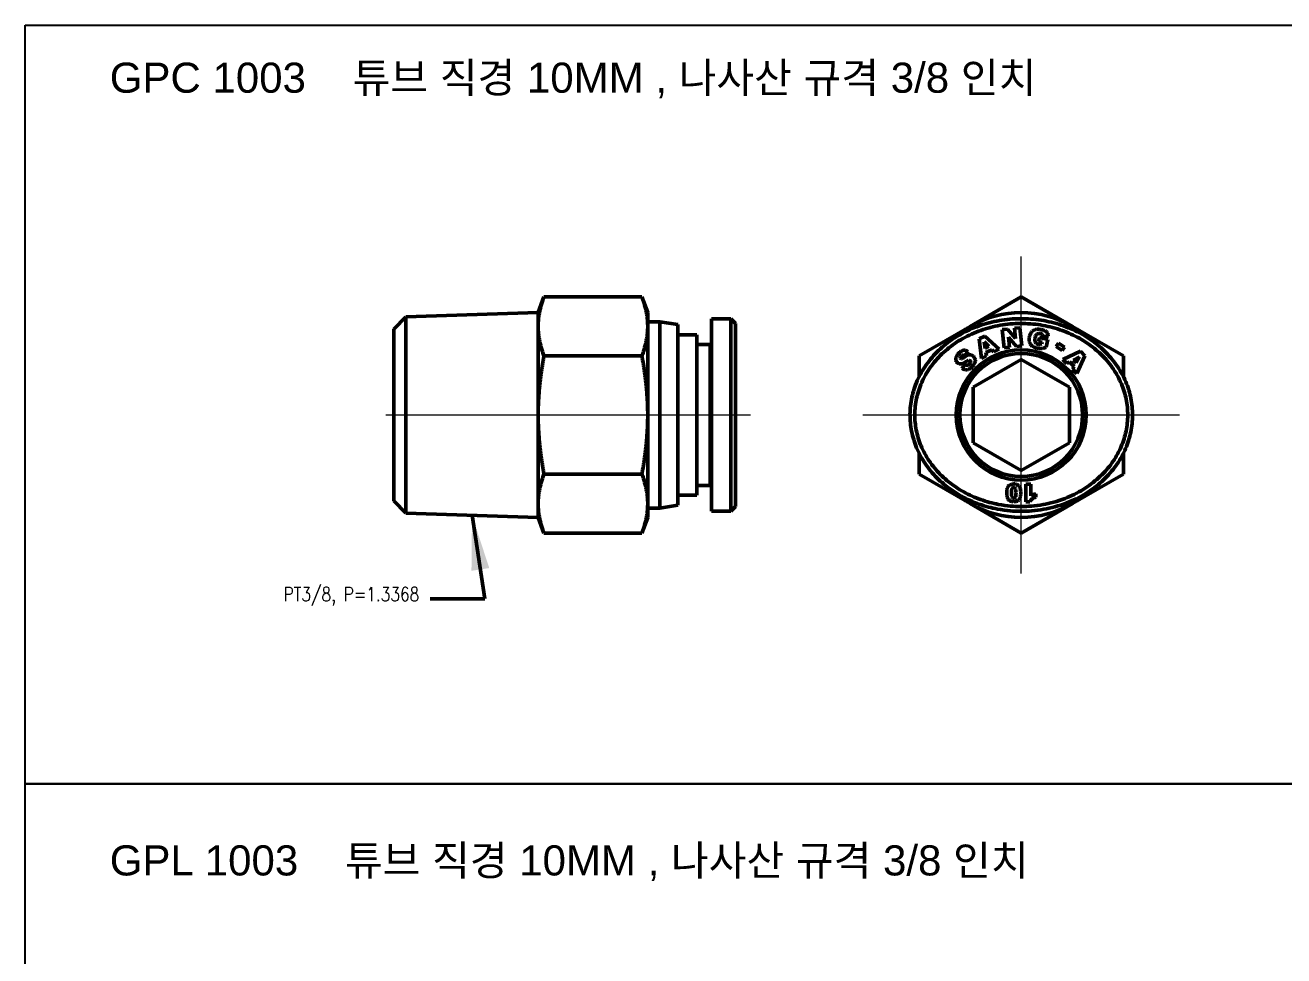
# Model space of a CAD drawing. Header units: millimetres. Extents: x 747 to 1883, y 1260 to 2217.
# Drawn here: x 834.59 to 853.77, y 1647.59 to 1661.75 of the extents above; entities that cross this region are included whole.
import ezdxf

# ---------------------------------------------------------------- set-up
doc = ezdxf.new("R2010")
doc.units = ezdxf.units.MM
doc.linetypes.add('AM_ISO08W050', pattern=[18, 12, -1.5, 3, -1.5])
for name, color, linetype, lineweight in [('AM_0', 7, 'Continuous', 50), ('AM_7', 4, 'AM_ISO08W050', 20), ('AM_VIS', 7, 'Continuous', 50)]:
    doc.layers.add(name, color=color, linetype=linetype, lineweight=lineweight)
doc.styles.add('ADESK1', font='romans.shx', dxfattribs={"width": 0.8})
doc.styles.get("Standard").update_dxf_attribs({"font": 'arial.ttf'})
doc.dimstyles.new('AM_ISO$7', dxfattribs={"dimtxt": 3.5, "dimasz": 2.5, "dimexe": 1, "dimexo": 1, "dimgap": 0.5, "dimtad": 1, "dimdsep": 46, "dimtxsty": 'ADESK1', "dimcen": 0, "dimclrd": 1, "dimclre": 1, "dimclrt": 3, "dimadec": 0, "dimazin": 2, "dimtp": 0.1, "dimtm": 0.1, "dimtfac": 0.71, "dimtmove": 0, "dimatfit": 3, "dimfxl": 1, "dimlwd": -1, "dimlwe": -1, "dimarcsym": 0})

msp = doc.modelspace()

# ---------------------------------------------------------------- linework, layer by layer
for points in [[(834.594, 1661.75), (863.191, 1661.75), (863.191, 1650.201), (834.594, 1650.201)], [(834.594, 1650.201), (867.481, 1650.201), (867.481, 1631.283), (834.594, 1631.283)]]:
    msp.add_lwpolyline(points, close=True)
at = {"layer": 'AM_7'}
for p, q in [((849.766, 1655.83), (849.766, 1658.23)), ((840.087, 1655.817), (845.64, 1655.817)), ((847.354, 1655.817), (849.754, 1655.817)), ((849.763, 1655.817), (849.77, 1655.817)), ((849.766, 1655.814), (849.766, 1655.82)), ((849.766, 1653.404), (849.766, 1655.804)), ((849.779, 1655.817), (852.179, 1655.817))]:
    msp.add_line(p, q, dxfattribs=at)
at = {"layer": 'AM_VIS'}
for p, q in [((842.408, 1657.375), (842.496, 1657.616)), ((842.496, 1657.616), (843.988, 1657.616)), ((844.076, 1657.375), (843.988, 1657.616)), ((848.988, 1657.166), (849.766, 1657.616)), ((849.766, 1657.616), (850.545, 1657.166)), ((840.209, 1657.124), (840.392, 1657.313)), ((840.392, 1657.313), (842.408, 1657.375)), ((840.392, 1657.313), (840.392, 1654.321)), ((842.408, 1657.166), (842.408, 1657.375)), ((844.076, 1657.166), (844.076, 1657.375)), ((845.047, 1654.351), (845.047, 1657.283)), ((845.34, 1657.283), (845.047, 1657.283)), ((845.34, 1657.283), (845.34, 1654.351)), ((845.34, 1657.283), (845.414, 1657.21)), ((840.209, 1654.51), (840.209, 1657.124)), ((842.408, 1655.817), (842.408, 1657.166)), ((844.076, 1657.237), (844.259, 1657.237)), ((844.076, 1655.817), (844.076, 1657.166)), ((844.534, 1657.192), (844.259, 1657.237)), ((844.259, 1654.397), (844.259, 1657.237)), ((844.534, 1654.443), (844.534, 1657.192)), ((845.414, 1657.21), (845.414, 1654.424)), ((848.209, 1656.716), (848.988, 1657.166)), ((849.477, 1657.116), (849.557, 1657.125)), ((849.508, 1656.838), (849.477, 1657.116)), ((849.557, 1657.125), (849.679, 1656.983)), ((849.662, 1657.137), (849.743, 1657.146)), ((849.679, 1656.983), (849.662, 1657.137)), ((849.743, 1657.146), (849.774, 1656.868)), ((849.909, 1657.058), (849.916, 1657.069)), ((849.916, 1657.069), (849.923, 1657.079)), ((849.923, 1657.079), (849.926, 1657.082)), ((849.926, 1657.082), (849.935, 1657.091)), ((849.935, 1657.091), (849.945, 1657.099)), ((849.945, 1657.099), (849.956, 1657.106)), ((849.956, 1657.106), (849.967, 1657.112)), ((849.967, 1657.112), (849.979, 1657.117)), ((849.979, 1657.117), (849.991, 1657.12)), ((849.991, 1657.12), (850.002, 1657.122)), ((850.002, 1657.122), (850.013, 1657.123)), ((850.013, 1657.123), (850.026, 1657.123)), ((850.026, 1657.123), (850.04, 1657.122)), ((850.04, 1657.059), (850.028, 1657.058)), ((850.04, 1657.122), (850.054, 1657.12)), ((850.054, 1657.058), (850.04, 1657.059)), ((850.054, 1657.12), (850.069, 1657.117)), ((850.069, 1657.117), (850.085, 1657.114)), ((850.085, 1657.114), (850.099, 1657.109)), ((850.099, 1657.109), (850.112, 1657.105)), ((850.112, 1657.105), (850.123, 1657.101)), ((850.123, 1657.101), (850.132, 1657.096)), ((850.132, 1657.096), (850.135, 1657.094)), ((850.135, 1657.094), (850.146, 1657.086)), ((850.146, 1657.086), (850.155, 1657.077)), ((850.155, 1657.077), (850.163, 1657.067)), ((850.163, 1657.067), (850.167, 1657.061)), ((850.167, 1657.061), (850.172, 1657.05)), ((850.545, 1657.166), (851.324, 1656.716)), ((844.827, 1657.036), (844.534, 1657.036)), ((844.827, 1657.036), (844.827, 1654.598)), ((845.029, 1656.889), (844.827, 1656.889)), ((845.029, 1656.889), (845.047, 1656.907)), ((845.029, 1656.889), (845.029, 1654.745)), ((849.126, 1656.976), (849.21, 1657.019)), ((849.159, 1656.679), (849.126, 1656.976)), ((849.2, 1656.933), (849.218, 1656.829)), ((849.273, 1656.857), (849.2, 1656.933)), ((849.21, 1657.019), (849.431, 1656.817)), ((849.693, 1656.859), (849.572, 1657)), ((849.572, 1657), (849.589, 1656.848)), ((849.774, 1656.868), (849.693, 1656.859)), ((849.886, 1656.966), (849.887, 1656.979)), ((849.887, 1656.953), (849.886, 1656.966)), ((849.887, 1656.979), (849.888, 1656.993)), ((849.889, 1656.941), (849.887, 1656.953)), ((849.888, 1656.993), (849.891, 1657.007)), ((849.892, 1656.929), (849.889, 1656.941)), ((849.891, 1657.008), (849.894, 1657.021)), ((849.891, 1657.007), (849.891, 1657.008)), ((849.893, 1656.922), (849.892, 1656.929)), ((849.898, 1656.91), (849.893, 1656.922)), ((849.894, 1657.021), (849.899, 1657.034)), ((849.904, 1656.898), (849.898, 1656.91)), ((849.899, 1657.034), (849.904, 1657.047)), ((849.904, 1657.047), (849.909, 1657.058)), ((849.911, 1656.888), (849.904, 1656.898)), ((849.919, 1656.878), (849.911, 1656.888)), ((849.928, 1656.869), (849.919, 1656.878)), ((849.932, 1656.866), (849.928, 1656.869)), ((849.973, 1656.974), (849.972, 1656.96)), ((849.972, 1656.96), (849.972, 1656.947)), ((849.972, 1656.947), (849.974, 1656.936)), ((849.976, 1656.99), (849.973, 1656.974)), ((849.974, 1656.936), (849.978, 1656.926)), ((849.98, 1657.007), (849.976, 1656.992)), ((849.976, 1656.992), (849.976, 1656.99)), ((849.978, 1656.926), (849.979, 1656.923)), ((849.979, 1656.923), (849.986, 1656.913)), ((849.985, 1657.02), (849.98, 1657.007)), ((849.991, 1657.032), (849.985, 1657.02)), ((849.986, 1656.913), (849.995, 1656.905)), ((849.998, 1657.041), (849.991, 1657.032)), ((849.995, 1656.905), (850.006, 1656.899)), ((850.005, 1657.048), (849.998, 1657.041)), ((850.016, 1657.054), (850.005, 1657.048)), ((850.006, 1656.899), (850.019, 1656.895)), ((850.028, 1657.058), (850.016, 1657.054)), ((850.019, 1656.895), (850.021, 1656.894)), ((850.021, 1656.894), (850.034, 1656.892)), ((850.031, 1656.938), (850.043, 1656.995)), ((850.087, 1656.926), (850.031, 1656.938)), ((850.034, 1656.892), (850.047, 1656.892)), ((850.043, 1656.995), (850.173, 1656.967)), ((850.047, 1656.892), (850.049, 1656.893)), ((850.049, 1656.893), (850.061, 1656.894)), ((850.061, 1657.056), (850.054, 1657.058)), ((850.073, 1657.05), (850.061, 1657.056)), ((850.061, 1656.894), (850.074, 1656.898)), ((850.083, 1657.043), (850.073, 1657.05)), ((850.074, 1656.898), (850.081, 1656.9)), ((850.081, 1656.9), (850.087, 1656.926)), ((850.086, 1657.04), (850.083, 1657.043)), ((850.092, 1657.029), (850.086, 1657.04)), ((850.095, 1657.015), (850.092, 1657.029)), ((850.179, 1657.012), (850.095, 1657.015)), ((850.173, 1656.967), (850.148, 1656.85)), ((850.172, 1657.05), (850.175, 1657.038)), ((850.175, 1657.038), (850.178, 1657.024)), ((850.178, 1657.024), (850.179, 1657.012)), ((850.298, 1656.862), (850.332, 1656.911)), ((850.332, 1656.911), (850.425, 1656.847)), ((842.496, 1656.716), (843.988, 1656.716)), ((848.209, 1656.716), (848.209, 1656.395)), ((848.768, 1656.666), (848.769, 1656.679)), ((848.769, 1656.679), (848.772, 1656.692)), ((848.772, 1656.692), (848.775, 1656.702)), ((848.775, 1656.702), (848.779, 1656.712)), ((848.779, 1656.712), (848.785, 1656.722)), ((848.785, 1656.722), (848.793, 1656.732)), ((848.793, 1656.732), (848.802, 1656.743)), ((848.802, 1656.743), (848.812, 1656.754)), ((848.812, 1656.754), (848.816, 1656.758)), ((848.816, 1656.758), (848.827, 1656.769)), ((848.827, 1656.769), (848.839, 1656.778)), ((848.838, 1656.704), (848.835, 1656.695)), ((848.835, 1656.695), (848.838, 1656.682)), ((848.847, 1656.715), (848.838, 1656.704)), ((848.838, 1656.682), (848.841, 1656.678)), ((848.839, 1656.778), (848.85, 1656.786)), ((848.841, 1656.678), (848.852, 1656.674)), ((848.851, 1656.719), (848.847, 1656.715)), ((848.85, 1656.786), (848.861, 1656.793)), ((848.862, 1656.726), (848.851, 1656.719)), ((848.854, 1656.674), (848.863, 1656.677)), ((848.861, 1656.793), (848.871, 1656.797)), ((848.873, 1656.73), (848.862, 1656.726)), ((848.863, 1656.677), (848.876, 1656.684)), ((848.871, 1656.797), (848.882, 1656.801)), ((848.878, 1656.73), (848.873, 1656.73)), ((848.876, 1656.684), (848.881, 1656.687)), ((848.889, 1656.727), (848.878, 1656.73)), ((848.881, 1656.687), (848.896, 1656.697)), ((848.882, 1656.801), (848.888, 1656.802)), ((848.888, 1656.802), (848.9, 1656.803)), ((848.902, 1656.72), (848.889, 1656.727)), ((848.896, 1656.697), (848.909, 1656.705)), ((848.9, 1656.803), (848.911, 1656.802)), ((848.956, 1656.781), (848.902, 1656.72)), ((848.909, 1656.705), (848.922, 1656.712)), ((848.911, 1656.802), (848.923, 1656.799)), ((848.922, 1656.712), (848.933, 1656.718)), ((848.923, 1656.799), (848.935, 1656.794)), ((848.933, 1656.718), (848.943, 1656.723)), ((848.935, 1656.794), (848.947, 1656.787)), ((848.943, 1656.723), (848.953, 1656.726)), ((848.947, 1656.787), (848.956, 1656.781)), ((848.953, 1656.726), (848.956, 1656.728)), ((848.956, 1656.728), (848.97, 1656.731)), ((848.97, 1656.731), (848.983, 1656.733)), ((848.983, 1656.733), (848.996, 1656.732)), ((848.996, 1656.732), (849.003, 1656.731)), ((849.003, 1656.731), (849.016, 1656.727)), ((849.016, 1656.727), (849.027, 1656.72)), ((849.027, 1656.72), (849.037, 1656.712)), ((849.037, 1656.712), (849.04, 1656.709)), ((849.04, 1656.709), (849.049, 1656.699)), ((849.049, 1656.699), (849.056, 1656.689)), ((849.056, 1656.689), (849.061, 1656.677)), ((849.061, 1656.677), (849.065, 1656.664)), ((849.238, 1656.719), (849.159, 1656.679)), ((849.218, 1656.829), (849.273, 1656.857)), ((849.317, 1656.811), (849.229, 1656.767)), ((849.229, 1656.767), (849.238, 1656.719)), ((849.35, 1656.776), (849.317, 1656.811)), ((849.431, 1656.817), (849.35, 1656.776)), ((849.589, 1656.848), (849.508, 1656.838)), ((849.941, 1656.859), (849.932, 1656.866)), ((849.952, 1656.853), (849.941, 1656.859)), ((849.963, 1656.848), (849.952, 1656.853)), ((849.976, 1656.843), (849.963, 1656.848)), ((849.989, 1656.839), (849.976, 1656.843)), ((850.004, 1656.835), (849.989, 1656.839)), ((850.01, 1656.834), (850.004, 1656.835)), ((850.024, 1656.832), (850.01, 1656.834)), ((850.037, 1656.83), (850.024, 1656.832)), ((850.05, 1656.829), (850.037, 1656.83)), ((850.063, 1656.829), (850.05, 1656.829)), ((850.075, 1656.83), (850.063, 1656.829)), ((850.083, 1656.831), (850.075, 1656.83)), ((850.095, 1656.833), (850.083, 1656.831)), ((850.107, 1656.836), (850.095, 1656.833)), ((850.12, 1656.84), (850.107, 1656.836)), ((850.134, 1656.845), (850.12, 1656.84)), ((850.148, 1656.85), (850.134, 1656.845)), ((850.39, 1656.797), (850.298, 1656.862)), ((850.425, 1656.847), (850.39, 1656.797)), ((850.398, 1656.664), (850.67, 1656.787)), ((850.651, 1656.703), (850.558, 1656.654)), ((850.602, 1656.61), (850.651, 1656.703)), ((850.737, 1656.72), (850.613, 1656.448)), ((850.67, 1656.787), (850.737, 1656.72)), ((851.324, 1656.716), (851.324, 1656.395)), ((848.77, 1656.654), (848.768, 1656.666)), ((848.771, 1656.65), (848.77, 1656.654)), ((848.775, 1656.637), (848.771, 1656.65)), ((848.781, 1656.626), (848.775, 1656.637)), ((848.79, 1656.616), (848.781, 1656.626)), ((848.797, 1656.609), (848.79, 1656.616)), ((848.808, 1656.603), (848.797, 1656.609)), ((848.82, 1656.598), (848.808, 1656.603)), ((848.832, 1656.596), (848.82, 1656.598)), ((848.845, 1656.595), (848.832, 1656.596)), ((848.853, 1656.596), (848.845, 1656.595)), ((848.852, 1656.674), (848.854, 1656.674)), ((848.863, 1656.598), (848.853, 1656.596)), ((848.862, 1656.527), (848.912, 1656.587)), ((848.874, 1656.602), (848.863, 1656.598)), ((848.886, 1656.607), (848.874, 1656.602)), ((848.899, 1656.613), (848.886, 1656.607)), ((848.912, 1656.62), (848.899, 1656.613)), ((848.919, 1656.504), (848.906, 1656.507)), ((848.926, 1656.629), (848.912, 1656.62)), ((848.931, 1656.504), (848.919, 1656.504)), ((848.936, 1656.635), (848.926, 1656.629)), ((848.933, 1656.504), (848.931, 1656.504)), ((848.943, 1656.505), (848.933, 1656.504)), ((848.95, 1656.642), (848.936, 1656.635)), ((848.953, 1656.507), (848.943, 1656.505)), ((848.961, 1656.647), (848.95, 1656.642)), ((848.963, 1656.511), (848.953, 1656.507)), ((848.969, 1656.649), (848.961, 1656.647)), ((848.974, 1656.517), (848.963, 1656.511)), ((848.979, 1656.648), (848.969, 1656.649)), ((848.985, 1656.524), (848.974, 1656.517)), ((848.983, 1656.594), (848.992, 1656.605)), ((848.997, 1656.532), (848.985, 1656.524)), ((848.992, 1656.605), (848.996, 1656.616)), ((848.996, 1656.616), (848.997, 1656.62)), ((849.009, 1656.542), (848.997, 1656.532)), ((849.021, 1656.554), (849.009, 1656.542)), ((849.023, 1656.557), (849.021, 1656.554)), ((849.033, 1656.568), (849.023, 1656.557)), ((849.033, 1656.24), (849.766, 1656.664)), ((849.042, 1656.578), (849.033, 1656.568)), ((849.049, 1656.589), (849.042, 1656.578)), ((849.055, 1656.6), (849.049, 1656.589)), ((849.06, 1656.61), (849.055, 1656.6)), ((849.061, 1656.612), (849.06, 1656.61)), ((849.065, 1656.625), (849.061, 1656.612)), ((849.065, 1656.664), (849.065, 1656.664)), ((849.065, 1656.664), (849.067, 1656.651)), ((849.067, 1656.638), (849.065, 1656.625)), ((849.067, 1656.651), (849.067, 1656.638)), ((849.766, 1656.664), (850.499, 1656.24)), ((850.46, 1656.601), (850.398, 1656.664)), ((850.502, 1656.625), (850.46, 1656.601)), ((850.572, 1656.555), (850.502, 1656.625)), ((850.549, 1656.512), (850.572, 1656.555)), ((850.613, 1656.448), (850.549, 1656.512)), ((850.558, 1656.654), (850.602, 1656.61)), ((849.033, 1655.394), (849.033, 1656.24)), ((850.499, 1656.24), (850.499, 1655.394)), ((842.408, 1654.468), (842.408, 1655.817)), ((844.076, 1654.468), (844.076, 1655.817)), ((849.766, 1654.971), (849.033, 1655.394)), ((850.499, 1655.394), (849.766, 1654.971)), ((848.209, 1655.239), (848.209, 1654.918)), ((851.324, 1655.239), (851.324, 1654.918)), ((842.496, 1654.918), (843.988, 1654.918)), ((848.209, 1654.918), (848.988, 1654.468)), ((849.596, 1654.756), (849.607, 1654.761)), ((849.607, 1654.761), (849.62, 1654.764)), ((849.62, 1654.764), (849.635, 1654.766)), ((849.635, 1654.766), (849.651, 1654.767)), ((849.651, 1654.767), (849.652, 1654.767)), ((849.652, 1654.767), (849.668, 1654.767)), ((849.668, 1654.767), (849.681, 1654.765)), ((849.681, 1654.765), (849.694, 1654.762)), ((849.694, 1654.762), (849.705, 1654.757)), ((849.837, 1654.497), (849.837, 1654.763)), ((849.837, 1654.763), (849.911, 1654.763)), ((849.911, 1654.763), (849.911, 1654.589)), ((850.545, 1654.468), (851.324, 1654.918)), ((844.827, 1654.598), (844.534, 1654.598)), ((845.029, 1654.745), (844.827, 1654.745)), ((845.029, 1654.745), (845.047, 1654.727)), ((849.545, 1654.63), (849.546, 1654.647)), ((849.545, 1654.623), (849.545, 1654.63)), ((849.546, 1654.609), (849.545, 1654.623)), ((849.546, 1654.647), (849.547, 1654.663)), ((849.548, 1654.595), (849.546, 1654.609)), ((849.547, 1654.663), (849.548, 1654.678)), ((849.548, 1654.678), (849.551, 1654.691)), ((849.55, 1654.582), (849.548, 1654.595)), ((849.553, 1654.569), (849.55, 1654.582)), ((849.551, 1654.691), (849.554, 1654.703)), ((849.553, 1654.568), (849.553, 1654.569)), ((849.557, 1654.554), (849.553, 1654.568)), ((849.554, 1654.703), (849.558, 1654.714)), ((849.558, 1654.714), (849.563, 1654.724)), ((849.563, 1654.724), (849.569, 1654.733)), ((849.569, 1654.734), (849.577, 1654.743)), ((849.569, 1654.733), (849.569, 1654.734)), ((849.577, 1654.743), (849.586, 1654.75)), ((849.586, 1654.75), (849.596, 1654.756)), ((849.618, 1654.663), (849.617, 1654.648)), ((849.617, 1654.648), (849.617, 1654.633)), ((849.617, 1654.633), (849.618, 1654.615)), ((849.619, 1654.676), (849.618, 1654.663)), ((849.618, 1654.615), (849.619, 1654.599)), ((849.621, 1654.685), (849.619, 1654.676)), ((849.619, 1654.599), (849.62, 1654.585)), ((849.62, 1654.585), (849.622, 1654.574)), ((849.626, 1654.7), (849.621, 1654.686)), ((849.621, 1654.686), (849.621, 1654.685)), ((849.622, 1654.574), (849.625, 1654.565)), ((849.633, 1654.71), (849.626, 1654.7)), ((849.64, 1654.715), (849.633, 1654.71)), ((849.652, 1654.718), (849.64, 1654.715)), ((849.66, 1654.717), (849.652, 1654.718)), ((849.67, 1654.711), (849.66, 1654.717)), ((849.678, 1654.699), (849.67, 1654.711)), ((849.678, 1654.698), (849.678, 1654.699)), ((849.681, 1654.69), (849.678, 1654.698)), ((849.679, 1654.564), (849.682, 1654.572)), ((849.684, 1654.679), (849.681, 1654.69)), ((849.682, 1654.572), (849.684, 1654.583)), ((849.685, 1654.665), (849.684, 1654.679)), ((849.684, 1654.583), (849.685, 1654.596)), ((849.686, 1654.65), (849.685, 1654.665)), ((849.685, 1654.596), (849.686, 1654.612)), ((849.687, 1654.631), (849.686, 1654.65)), ((849.686, 1654.612), (849.687, 1654.63)), ((849.687, 1654.63), (849.687, 1654.631)), ((849.705, 1654.757), (849.705, 1654.757)), ((849.705, 1654.757), (849.716, 1654.75)), ((849.716, 1654.75), (849.727, 1654.741)), ((849.727, 1654.741), (849.735, 1654.731)), ((849.735, 1654.731), (849.739, 1654.726)), ((849.739, 1654.726), (849.744, 1654.716)), ((849.744, 1654.716), (849.749, 1654.703)), ((849.749, 1654.703), (849.753, 1654.689)), ((849.752, 1654.57), (849.749, 1654.557)), ((849.755, 1654.583), (849.752, 1654.57)), ((849.753, 1654.689), (849.753, 1654.686)), ((849.753, 1654.686), (849.755, 1654.674)), ((849.755, 1654.674), (849.757, 1654.661)), ((849.757, 1654.598), (849.755, 1654.583)), ((849.757, 1654.661), (849.758, 1654.647)), ((849.758, 1654.614), (849.757, 1654.598)), ((849.758, 1654.647), (849.759, 1654.633)), ((849.759, 1654.631), (849.758, 1654.614)), ((849.759, 1654.633), (849.759, 1654.631)), ((849.987, 1654.567), (849.972, 1654.562)), ((849.987, 1654.615), (849.987, 1654.567)), ((840.209, 1654.51), (840.392, 1654.321)), ((842.408, 1654.259), (842.408, 1654.468)), ((844.076, 1654.259), (844.076, 1654.468)), ((844.076, 1654.397), (844.259, 1654.397)), ((844.534, 1654.443), (844.259, 1654.397)), ((845.34, 1654.351), (845.414, 1654.424)), ((848.988, 1654.468), (849.766, 1654.018)), ((849.562, 1654.542), (849.557, 1654.554)), ((849.563, 1654.542), (849.562, 1654.542)), ((849.57, 1654.531), (849.563, 1654.542)), ((849.579, 1654.521), (849.57, 1654.531)), ((849.583, 1654.517), (849.579, 1654.521)), ((849.594, 1654.51), (849.583, 1654.517)), ((849.607, 1654.504), (849.594, 1654.51)), ((849.61, 1654.503), (849.607, 1654.504)), ((849.621, 1654.5), (849.61, 1654.503)), ((849.635, 1654.498), (849.621, 1654.5)), ((849.625, 1654.565), (849.626, 1654.563)), ((849.626, 1654.563), (849.634, 1654.552)), ((849.634, 1654.552), (849.645, 1654.546)), ((849.65, 1654.497), (849.635, 1654.498)), ((849.645, 1654.546), (849.653, 1654.545)), ((849.663, 1654.498), (849.65, 1654.497)), ((849.653, 1654.545), (849.665, 1654.548)), ((849.677, 1654.499), (849.663, 1654.498)), ((849.665, 1654.548), (849.674, 1654.556)), ((849.674, 1654.556), (849.679, 1654.564)), ((849.691, 1654.502), (849.677, 1654.499)), ((849.703, 1654.506), (849.691, 1654.502)), ((849.713, 1654.512), (849.703, 1654.506)), ((849.723, 1654.519), (849.713, 1654.512)), ((849.732, 1654.527), (849.723, 1654.519)), ((849.734, 1654.529), (849.732, 1654.527)), ((849.739, 1654.537), (849.734, 1654.529)), ((849.744, 1654.547), (849.739, 1654.537)), ((849.749, 1654.557), (849.744, 1654.547)), ((849.766, 1654.018), (850.545, 1654.468)), ((849.897, 1654.497), (849.837, 1654.497)), ((849.903, 1654.508), (849.897, 1654.497)), ((849.911, 1654.519), (849.903, 1654.508)), ((849.92, 1654.529), (849.911, 1654.519)), ((849.93, 1654.539), (849.92, 1654.529)), ((849.937, 1654.544), (849.93, 1654.539)), ((849.947, 1654.55), (849.937, 1654.544)), ((849.959, 1654.556), (849.947, 1654.55)), ((849.972, 1654.562), (849.959, 1654.556)), ((840.392, 1654.321), (842.408, 1654.259)), ((842.408, 1654.259), (842.496, 1654.018)), ((844.076, 1654.259), (843.988, 1654.018)), ((845.34, 1654.351), (845.047, 1654.351)), ((842.496, 1654.018), (843.988, 1654.018))]:
    msp.add_line(p, q, dxfattribs=at)
for radius in [0.99, 0.935]:
    msp.add_circle((849.766, 1655.817), radius, dxfattribs=at)
for centre, radius, start, end in [((849.766, 1655.817), 1.558, 60, 120), ((849.766, 1655.817), 1.558, 120, 132.3093), ((849.766, 1655.817), 1.558, 47.6907, 60), ((848.928, 1656.612), 0.108, 232.6524, 258.4893), ((848.972, 1656.623), 0.0251, 42.1456, 73.702), ((848.971, 1656.623), 0.0267, 22.8481, 40.8101), ((848.974, 1656.624), 0.0229, 351.1026, 24.2821), ((849.766, 1655.817), 1.558, 227.6907, 240), ((849.981, 1654.507), 0.108, 87.0361, 131.0102), ((849.766, 1655.817), 1.558, 300, 312.3093), ((849.766, 1655.817), 1.558, 240, 300)]:
    msp.add_arc(centre, radius, start, end, dxfattribs=at)
for points, weights in [([(842.496, 1657.616), (842.408, 1657.375), (842.408, 1657.166)], [1.08152359474, 1.0794349151, 1]), ([(844.076, 1657.166), (844.076, 1657.375), (843.988, 1657.616)], [1, 1.0794349151, 1.08152359474]), ([(842.408, 1657.166), (842.408, 1656.957), (842.496, 1656.716)], [1, 1.0794349151, 1.08152359474]), ([(843.988, 1656.716), (844.076, 1656.957), (844.076, 1657.166)], [1.08152359474, 1.0794349151, 1]), ([(842.496, 1656.716), (842.408, 1656.234), (842.408, 1655.817)], [1.08152359474, 1.0794349151, 1]), ([(844.076, 1655.817), (844.076, 1656.234), (843.988, 1656.716)], [1, 1.0794349151, 1.08152359474]), ([(842.408, 1655.817), (842.408, 1655.4), (842.496, 1654.918)], [1, 1.0794349151, 1.08152359474]), ([(843.988, 1654.918), (844.076, 1655.4), (844.076, 1655.817)], [1.08152359474, 1.0794349151, 1]), ([(842.496, 1654.918), (842.408, 1654.677), (842.408, 1654.468)], [1.08152359474, 1.0794349151, 1]), ([(844.076, 1654.468), (844.076, 1654.677), (843.988, 1654.918)], [1, 1.0794349151, 1.08152359474]), ([(842.408, 1654.468), (842.408, 1654.259), (842.496, 1654.018)], [1, 1.0794349151, 1.08152359474]), ([(843.988, 1654.018), (844.076, 1654.259), (844.076, 1654.468)], [1.08152359474, 1.0794349151, 1])]:
    msp.add_rational_spline(points, weights, degree=2, dxfattribs=at)
for points, knots in [([(849.766, 1654.351), (849.82, 1654.351), (849.873, 1654.353), (849.985, 1654.362), (850.045, 1654.37), (850.217, 1654.401), (850.338, 1654.432), (850.556, 1654.517), (850.655, 1654.564), (850.835, 1654.676), (850.918, 1654.737), (851.065, 1654.871), (851.13, 1654.942), (851.243, 1655.091), (851.29, 1655.168), (851.368, 1655.328), (851.398, 1655.41), (851.442, 1655.578), (851.455, 1655.664), (851.464, 1655.835), (851.46, 1655.922), (851.434, 1656.093), (851.413, 1656.177), (851.353, 1656.342), (851.314, 1656.421), (851.222, 1656.574), (851.167, 1656.647), (851.045, 1656.784), (850.975, 1656.848), (850.824, 1656.967), (850.741, 1657.02), (850.565, 1657.113), (850.472, 1657.153), (850.277, 1657.218), (850.175, 1657.243), (849.966, 1657.276), (849.86, 1657.284), (849.646, 1657.282), (849.539, 1657.273), (849.328, 1657.236), (849.225, 1657.21), (849.026, 1657.139), (848.931, 1657.096), (848.751, 1656.995), (848.667, 1656.937), (848.515, 1656.81), (848.446, 1656.741), (848.325, 1656.593), (848.272, 1656.515), (848.185, 1656.352), (848.15, 1656.268), (848.1, 1656.098), (848.083, 1656.011), (848.069, 1655.838), (848.07, 1655.752), (848.091, 1655.58), (848.11, 1655.494), (848.166, 1655.327), (848.202, 1655.245), (848.293, 1655.087), (848.347, 1655.01), (848.471, 1654.868), (848.54, 1654.801), (848.69, 1654.681), (848.772, 1654.627), (848.943, 1654.532), (849.033, 1654.493), (849.22, 1654.426), (849.316, 1654.402), (849.474, 1654.372), (849.538, 1654.364), (849.655, 1654.353), (849.71, 1654.351), (849.766, 1654.351)], [0, 0, 0, 0, 1.239961, 1.239961, 2.479922, 2.479922, 4.399832, 4.399832, 5.92589, 5.92589, 7.292742, 7.292742, 8.580466, 8.580466, 9.849966, 9.849966, 11.138958, 11.138958, 12.445033, 12.445033, 13.760711, 13.760711, 15.079933, 15.079933, 16.420976, 16.420976, 17.810768, 17.810768, 19.265187, 19.265187, 20.779616, 20.779616, 22.354784, 22.354784, 23.985579, 23.985579, 25.64945, 25.64945, 27.323606, 27.323606, 28.985463, 28.985463, 30.611158, 30.611158, 32.177052, 32.177052, 33.68024, 33.68024, 35.12015, 35.12015, 36.493551, 36.493551, 37.825064, 37.825064, 39.142041, 39.142041, 40.455784, 40.455784, 41.756726, 41.756726, 43.038804, 43.038804, 44.308381, 44.308381, 45.614835, 45.614835, 47.014595, 47.014595, 48.572542, 48.572542, 49.867331, 49.867331, 51.16212, 51.16212, 51.16212, 51.16212]), ([(849.766, 1654.424), (849.818, 1654.424), (849.869, 1654.426), (849.977, 1654.435), (850.035, 1654.442), (850.2, 1654.472), (850.316, 1654.502), (850.526, 1654.583), (850.62, 1654.629), (850.793, 1654.736), (850.872, 1654.795), (851.013, 1654.922), (851.075, 1654.99), (851.181, 1655.131), (851.226, 1655.205), (851.3, 1655.356), (851.328, 1655.434), (851.37, 1655.592), (851.382, 1655.673), (851.391, 1655.834), (851.387, 1655.916), (851.363, 1656.077), (851.342, 1656.157), (851.285, 1656.312), (851.249, 1656.387), (851.161, 1656.532), (851.11, 1656.601), (850.993, 1656.732), (850.927, 1656.793), (850.782, 1656.906), (850.703, 1656.957), (850.534, 1657.047), (850.445, 1657.085), (850.257, 1657.147), (850.159, 1657.171), (849.959, 1657.203), (849.856, 1657.21), (849.651, 1657.209), (849.547, 1657.2), (849.345, 1657.165), (849.246, 1657.139), (849.055, 1657.071), (848.963, 1657.03), (848.791, 1656.933), (848.711, 1656.878), (848.565, 1656.756), (848.499, 1656.691), (848.384, 1656.55), (848.334, 1656.476), (848.252, 1656.322), (848.219, 1656.243), (848.171, 1656.082), (848.156, 1656), (848.142, 1655.837), (848.143, 1655.756), (848.163, 1655.594), (848.181, 1655.513), (848.234, 1655.355), (848.268, 1655.277), (848.354, 1655.127), (848.406, 1655.055), (848.523, 1654.919), (848.589, 1654.856), (848.733, 1654.741), (848.811, 1654.689), (848.975, 1654.599), (849.061, 1654.561), (849.24, 1654.497), (849.333, 1654.473), (849.485, 1654.444), (849.546, 1654.436), (849.66, 1654.426), (849.713, 1654.424), (849.766, 1654.424)], [0, 0, 0, 0, 1.239961, 1.239961, 2.479922, 2.479922, 4.399832, 4.399832, 5.92589, 5.92589, 7.292742, 7.292742, 8.580466, 8.580466, 9.849966, 9.849966, 11.138958, 11.138958, 12.445033, 12.445033, 13.760711, 13.760711, 15.079933, 15.079933, 16.420976, 16.420976, 17.810768, 17.810768, 19.265187, 19.265187, 20.779616, 20.779616, 22.354784, 22.354784, 23.985579, 23.985579, 25.64945, 25.64945, 27.323606, 27.323606, 28.985463, 28.985463, 30.611158, 30.611158, 32.177052, 32.177052, 33.68024, 33.68024, 35.12015, 35.12015, 36.493551, 36.493551, 37.825064, 37.825064, 39.142041, 39.142041, 40.455784, 40.455784, 41.756726, 41.756726, 43.038804, 43.038804, 44.308381, 44.308381, 45.614835, 45.614835, 47.014595, 47.014595, 48.572542, 48.572542, 49.867331, 49.867331, 51.16212, 51.16212, 51.16212, 51.16212]), ([(848.983, 1656.594), (848.967, 1656.578), (848.951, 1656.575), (848.941, 1656.573), (848.93, 1656.576), (848.92, 1656.58), (848.912, 1656.587)], [0, 0, 0, 0, 1.421633, 2.367523, 3.27318, 4.2145, 4.2145, 4.2145, 4.2145])]:
    msp.add_open_spline(points, degree=3, knots=knots, dxfattribs=at)

# ---------------------------------------------------------------- texts
at = {"char_height": 0.458145, "width": 28.59747, "attachment_point": 1}
for s, insert in [('GPC 1003    {\\f굴림|b0|i0|c129|p50;튜브} {\\f굴림|b0|i0|c129|p50;직경} 10MM , {\\f굴림|b0|i0|c129|p50;나사산} {\\f굴림|b0|i0|c129|p50;규격} 3/8 {\\f굴림|b0|i0|c129|p50;인}치', (835.882, 1661.18)), ('GPL{\\f굴림|b0|i0|c129|p50; }1003    {\\f굴림|b0|i0|c129|p50;튜브} {\\f굴림|b0|i0|c129|p50;직경} 10MM , {\\f굴림|b0|i0|c129|p50;나사산} {\\f굴림|b0|i0|c129|p50;규격} 3/8 {\\f굴림|b0|i0|c129|p50;인치}', (835.882, 1649.267))]:
    msp.add_mtext(s, dxfattribs=dict(at, insert=insert))
at = {"layer": 'AM_0', "color": 3, "insert": (840.596, 1652.913), "char_height": 0.2138, "attachment_point": 9, "style": 'ADESK1'}
msp.add_mtext('{\\Fromans.shx|c0;PT3/8, P=1.3368}', dxfattribs=at)

# ---------------------------------------------------------------- leaders
at = {"layer": 'AM_0', "annotation_type": 0, "has_hookline": 1, "hookline_direction": 1, "text_width": 2.281}
msp.add_leader([(841.4, 1654.29), (841.596, 1653.02), (840.762, 1653.02)], dimstyle='AM_ISO$7', override={"dimscale": 0.333333, "dimtad": 0, "dimtp": 0, "dimtm": 0.05}, dxfattribs=at)

doc.saveas('drawing.dxf')
